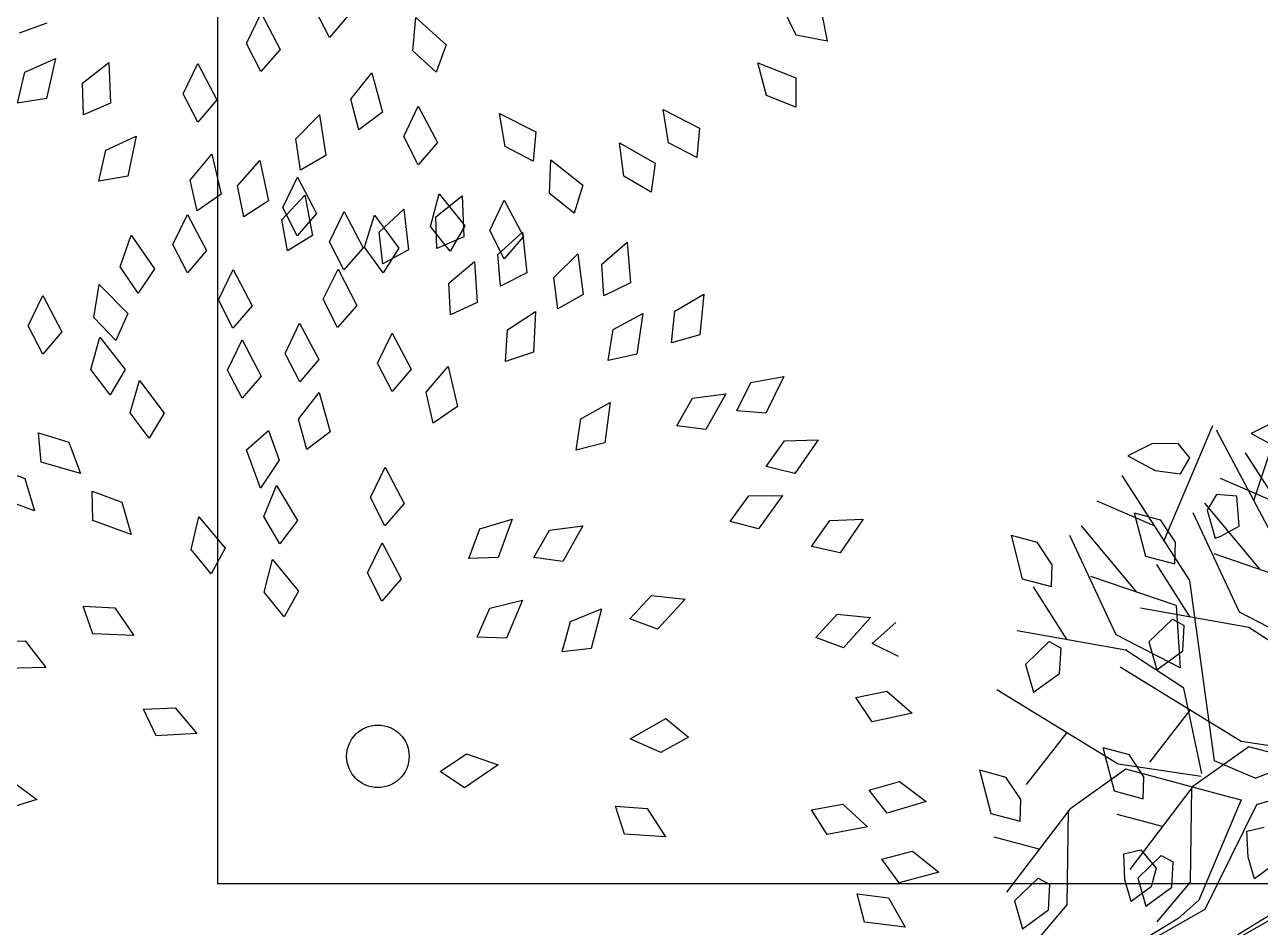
# Model space of a CAD drawing. Header units: millimetres. Extents: x -176651 to 388869, y -469666 to 486614.
# Drawn here: x 277185 to 281785, y 283801 to 287161 of the extents above; entities that cross this region are included whole.
import ezdxf

# ---------------------------------------------------------------- set-up
doc = ezdxf.new("R2010")
doc.units = ezdxf.units.MM
doc.layers.add('A- FURNITURE', color=252, linetype='Continuous', lineweight=0)
doc.layers.add('L-TREEEES', color=8, linetype='Continuous', lineweight=25)
for name, color, linetype in [('ad-Parking', 8, 'Continuous'), ('ad-Road', 8, 'Continuous'), ('ad-Road Hatch', 8, 'Continuous'), ('CAY', 94, 'Continuous')]:
    doc.layers.add(name, color=color, linetype=linetype)

# ---------------------------------------------------------------- blocks, each defined once
blk = doc.blocks.new('A$C4fb60e89')
at = {"layer": 'ad-Road Hatch', "ltscale": 5, "transparency": 33554687}
h = blk.add_hatch(dxfattribs=at)
h.set_pattern_fill('AR-HBONE', color=256, scale=15)
h.set_pattern_definition([(45, (-193247.7, -428758.8), (0, 2155.2615), [4572, -1524]), (135, (-192170.1, -427681.1), (2e-13, 2155.2615), [4572, -1524])])
h.paths.add_polyline_path([(175594.5, -250241), (169177.9, -249341.1), (167473.5, -249057.1), (167473.5, -138693.9), (101313.5, -138693.9), (101313.5, -199953.9), (101307.7, -237994.6), (101040.4, -268291), (101007.7, -280967.7), (101066.4, -293683.6), (101242.5, -311127.2), (100909.9, -319343.6), (100949.1, -333937.5), (100668.7, -366959.6), (100727.3, -390982.9), (100668.7, -404585.6), (100538.2, -420418.5), (100466.5, -428758.8), (92426.2, -427265.5), (92163.5, -427209.5), (92163.5, -321453.9), (24803.5, -321453.9), (24803.5, -412960.5), (15653.5, -411028.6), (15653.5, -321452.2), (-19535.1, -321452.2), (-34427.5, -319476.7), (-65207.4, -315394.6), (-171770.1, -301268.1), (-185853.9, -298333.1), (-193247.7, -296831.5), (-193244, -292907.6), (-191913.8, -285219.4), (-191838.8, -284678.8), (-183397.4, -286393.2), (-169722.9, -289242.8), (-53141.2, -304697.5), (-18730.1, -309262.2), (15653.3, -309262.2), (15653.5, 703.4), (24803.5, 1114.6), (24803.5, -129543.9), (92163.5, -129543.9), (92163.5, 15133.3), (101313.5, 17712.8), (101313.5, -129543.9), (167473.5, -129543.9), (167473.5, 35551.6), (175738, 37855), (175848.8, 28595.3), (175835.8, 25947.4), (175777.1, 14040.5), (175855.3, 2315.8), (175659.7, -18036.1), (175731.4, -34038.6), (175718.4, -46839.2), (175672.7, -63402.4), (175816.2, -82071.9), (175542.3, -106356), (175490.2, -124640.8), (175574.9, -145018.8), (175731.4, -168892), (175796.6, -181268.8), (175796.6, -192667.4), (175744.5, -208200.3), (175829.2, -223276.8), (175887.9, -234871.1)])
h.paths.add_polyline_path([(24803.5, -309263.9), (92163.5, -309263.9), (92163.5, -138693.9), (24803.5, -138693.9)], flags=16)
blk = doc.blocks.new('zw$944D')
at = {"layer": 'ad-Parking', "ltscale": 5}
blk.add_lwpolyline([(0, 0), (6100, 0), (6100, 6100), (0, 6100)], close=True, dxfattribs=at)
blk = doc.blocks.new('zw$2786')
at = {"layer": 'ad-Parking', "ltscale": 5}
blk.add_blockref('zw$944D', (97958.6, -64036.9), dxfattribs=at)
blk = doc.blocks.new('TREE')
at = {"layer": 'CAY', "color": 30, "true_color": 0xf26722}
for p, q in [((481.9196, 962.0249, 101.126), (482.1693, 962.402, 101.126)), ((481.5612, 962.3736, 101.126), (481.4483, 962.351, 101.126)), ((481.4483, 962.351, 101.126), (481.5448, 962.2596, 101.126)), ((481.5012, 961.9575, 101.126), (481.8342, 962.3809, 101.126)), ((481.6697, 962.3459, 101.126), (481.5612, 962.3736, 101.126)), ((481.9832, 961.746, 101.126), (481.8437, 962.3576, 101.126)), ((481.7026, 962.2739, 101.126), (481.6697, 962.3459, 101.126)), ((481.5645, 961.7665, 101.126), (481.4033, 962.2765, 101.126)), ((481.5448, 962.2596, 101.126), (481.6457, 962.2187, 101.126)), ((481.6457, 962.2187, 101.126), (481.7026, 962.2739, 101.126)), ((481.4791, 962.032, 101.126), (481.2712, 962.199, 101.126)), ((480.8756, 962.1542, 101.126), (480.8733, 961.9615, 101.126)), ((480.8756, 962.1542, 101.126), (480.9762, 962.0958, 101.126)), ((481.0124, 961.9865, 101.126), (480.9762, 962.0958, 101.126)), ((481.1988, 961.6242, 101.126), (481.119, 962.0869, 101.126)), ((481.3323, 961.7772, 101.126), (481.1783, 962.1141, 101.126)), ((481.7718, 962.0926, 101.126), (481.7148, 962.0374, 101.126)), ((481.854, 962.0625, 101.126), (481.7718, 962.0926, 101.126)), ((481.7148, 962.0374, 101.126), (481.7171, 961.9126, 101.126)), ((481.83, 961.9353, 101.126), (481.854, 962.0625, 101.126)), ((480.9851, 961.8965, 101.126), (481.0124, 961.9865, 101.126)), ((480.8733, 961.9615, 101.126), (480.9851, 961.8965, 101.126)), ((481.7434, 961.915, 101.126), (481.83, 961.9353, 101.126)), ((480.9898, 961.6589, 101.126), (480.9103, 961.9151, 101.126)), ((481.4796, 961.6778, 101.126), (481.1593, 961.8939, 101.126)), ((481.7171, 961.9126, 101.126), (481.7434, 961.915, 101.126)), ((481.4635, 960.9925, 101.126), (481.5645, 961.7665, 101.126)), ((481.2209, 961.5497, 101.126), (480.7936, 961.7516, 101.126)), ((480.9135, 961.6713, 101.126), (480.7902, 961.6039, 101.126)), ((480.9135, 961.6713, 101.126), (480.9557, 961.6313, 101.126)), ((481.4796, 961.6778, 101.126), (481.4259, 961.4153, 101.126)), ((480.9207, 961.5281, 101.126), (480.9557, 961.6313, 101.126)), ((481.4259, 961.4153, 101.126), (481.1988, 961.6242, 101.126)), ((480.7902, 961.6039, 101.126), (480.7925, 961.4791, 101.126)), ((481.0612, 961.0873, 101.126), (480.6434, 961.5304, 101.126)), ((480.7925, 961.4791, 101.126), (480.9207, 961.5281, 101.126)), ((481.4183, 961.3272, 101.126), (481.2209, 961.5497, 101.126)), ((481.3975, 960.9538, 101.126), (481.4183, 961.3272, 101.126)), ((480.884, 961.2752, 101.126), (480.658, 961.1056, 101.126)), ((480.4817, 961.2185, 101.126), (480.4794, 961.0257, 101.126)), ((480.4817, 961.2185, 101.126), (480.5823, 961.16, 101.126)), ((480.6186, 961.0508, 101.126), (480.5823, 961.16, 101.126)), ((481.3908, 960.9422, 101.126), (481.0612, 961.0873, 101.126)), ((480.4794, 961.0257, 101.126), (480.5912, 960.9608, 101.126)), ((480.5912, 960.9608, 101.126), (480.6186, 961.0508, 101.126)), ((481.0871, 961.0569, 101.126), (480.8104, 960.9554, 101.126)), ((481.4953, 960.8198, 101.126), (481.0871, 961.0569, 101.126)), ((481.613, 960.8749, 101.126), (481.4635, 960.9925, 101.126)), ((480.8104, 960.9554, 101.126), (480.4563, 960.6831, 101.126)), ((480.639, 960.8237, 101.126), (480.4657, 960.9243, 101.126)), ((480.8028, 960.9527, 101.126), (480.691, 960.5622, 101.126)), ((481.613, 960.8749, 101.126), (481.9995, 960.912, 101.126)), ((481.4957, 960.8205, 101.126), (481.5304, 960.8004, 101.126)), ((481.5304, 960.8004, 101.126), (481.2423, 960.434, 101.126)), ((481.5911, 960.7651, 101.126), (481.2566, 960.3887, 101.126)), ((481.5907, 960.7644, 101.126), (481.592, 960.7637, 101.126)), ((481.946, 960.7662, 101.126), (481.592, 960.7637, 101.126)), ((480.6018, 960.7054, 101.126), (480.4786, 960.638, 101.126)), ((480.6018, 960.7054, 101.126), (480.644, 960.6654, 101.126)), ((480.9592, 960.6008, 101.126), (480.9839, 960.7101, 101.126)), ((480.9839, 960.7101, 101.126), (481.0599, 960.7072, 101.126)), ((481.0599, 960.7072, 101.126), (481.1026, 960.6137, 101.126)), ((480.609, 960.5623, 101.126), (480.644, 960.6654, 101.126)), ((480.4786, 960.638, 101.126), (480.4809, 960.5132, 101.126)), ((480.961, 960.5035, 101.126), (480.9592, 960.6008, 101.126)), ((481.1026, 960.6137, 101.126), (481.0608, 960.5418, 101.126)), ((480.4809, 960.5132, 101.126), (480.609, 960.5623, 101.126)), ((480.691, 960.5622, 101.126), (480.5091, 960.4365, 101.126)), ((481.0608, 960.5418, 101.126), (480.961, 960.5035, 101.126)), ((481.2566, 960.3887, 101.126), (480.4928, 960.1918, 101.126)), ((481.2423, 960.434, 101.126), (481.136, 960.3807, 101.126)), ((481.136, 960.3807, 101.126), (480.8293, 960.292, 101.126))]:
    blk.add_line(p, q, dxfattribs=at)
blk = doc.blocks.new('EHTYH')
at = {"layer": 'L-TREEEES', "color": 96, "ltscale": 1.622888}
for p, q in [((212984.2203, 1928353.9564, 129.9135), (212984.3845, 1928354.1454, 129.9135)), ((212984.3845, 1928354.1454, 129.9135), (212984.4505, 1928353.8477, 129.9135)), ((212984.269, 1928353.7257, 129.9135), (212984.2203, 1928353.9564, 129.9135)), ((212984.4505, 1928353.8477, 129.9135), (212984.269, 1928353.7257, 129.9135)), ((212984.4892, 1928353.6199, 129.9135), (212984.6546, 1928353.8078, 129.9135)), ((212984.6546, 1928353.8078, 129.9135), (212984.7187, 1928353.5097, 129.9135)), ((212984.8654, 1928353.5911, 129.9135), (212985.0863, 1928353.709, 129.9135)), ((212985.0863, 1928353.709, 129.9135), (212985.0417, 1928353.4073, 129.9135)), ((212985.3028, 1928353.5907, 129.9135), (212985.5324, 1928353.6906, 129.9135)), ((212985.5324, 1928353.6906, 129.9135), (212985.4638, 1928353.3935, 129.9135)), ((212984.5364, 1928353.3889, 129.9135), (212984.4892, 1928353.6199, 129.9135)), ((212984.8286, 1928353.3582, 129.9135), (212984.8654, 1928353.5911, 129.9135)), ((212985.2475, 1928353.3615, 129.9135), (212985.3028, 1928353.5907, 129.9135)), ((212984.7187, 1928353.5097, 129.9135), (212984.5364, 1928353.3889, 129.9135)), ((212984.3319, 1928353.2191, 129.9135), (212984.4979, 1928353.4065, 129.9135)), ((212984.4979, 1928353.4065, 129.9135), (212984.5611, 1928353.1082, 129.9135)), ((212985.0417, 1928353.4073, 129.9135), (212984.8286, 1928353.3582, 129.9135)), ((212985.4638, 1928353.3935, 129.9135), (212985.2475, 1928353.3615, 129.9135)), ((212985.6732, 1928353.1983, 129.9135), (212985.8961, 1928353.3123, 129.9135)), ((212985.8961, 1928353.3123, 129.9135), (212985.8462, 1928353.0115, 129.9135)), ((212984.3785, 1928352.9879, 129.9135), (212984.3319, 1928353.2191, 129.9135)), ((212985.2663, 1928353.0885, 129.9135), (212985.4933, 1928353.1939, 129.9135)), ((212985.4933, 1928353.1939, 129.9135), (212985.4321, 1928352.8952, 129.9135)), ((212985.6323, 1928352.9661, 129.9135), (212985.6732, 1928353.1983, 129.9135)), ((212983.9524, 1928352.9021, 129.9135), (212984.115, 1928353.0924, 129.9135)), ((212984.115, 1928353.0924, 129.9135), (212984.1835, 1928352.7953, 129.9135)), ((212984.5611, 1928353.1082, 129.9135), (212984.3785, 1928352.9879, 129.9135)), ((212985.2166, 1928352.858, 129.9135), (212985.2663, 1928353.0885, 129.9135)), ((212985.8462, 1928353.0115, 129.9135), (212985.6323, 1928352.9661, 129.9135)), ((212986.0311, 1928352.926, 129.9135), (212986.2499, 1928353.0477, 129.9135)), ((212985.9983, 1928352.6925, 129.9135), (212986.0311, 1928352.926, 129.9135)), ((212984.003, 1928352.6718, 129.9135), (212983.9524, 1928352.9021, 129.9135)), ((212984.5975, 1928352.6522, 129.9135), (212984.7617, 1928352.8412, 129.9135)), ((212984.7617, 1928352.8412, 129.9135), (212984.8277, 1928352.5435, 129.9135)), ((212985.4321, 1928352.8952, 129.9135), (212985.2166, 1928352.858, 129.9135)), ((212984.1835, 1928352.7953, 129.9135), (212984.003, 1928352.6718, 129.9135)), ((212986.2105, 1928352.7453, 129.9135), (212985.9983, 1928352.6925, 129.9135)), ((212984.6462, 1928352.4215, 129.9135), (212984.5975, 1928352.6522, 129.9135)), ((212985.5206, 1928352.4156, 129.9135), (212985.597, 1928352.6387, 129.9135)), ((212985.597, 1928352.6387, 129.9135), (212985.8348, 1928352.7168, 129.9135)), ((212985.8348, 1928352.7168, 129.9135), (212985.7389, 1928352.4274, 129.9135)), ((212983.9197, 1928352.4066, 129.9135), (212984.1197, 1928352.5573, 129.9135)), ((212984.1197, 1928352.5573, 129.9135), (212984.1223, 1928352.2524, 129.9135)), ((212984.8277, 1928352.5435, 129.9135), (212984.6462, 1928352.4215, 129.9135)), ((212984.8913, 1928352.349, 129.9135), (212985.0973, 1928352.4912, 129.9135)), ((212985.0973, 1928352.4912, 129.9135), (212985.0872, 1928352.1864, 129.9135)), ((212983.9195, 1928352.1708, 129.9135), (212983.9197, 1928352.4066, 129.9135)), ((212985.7389, 1928352.4274, 129.9135), (212985.5206, 1928352.4156, 129.9135)), ((212984.8811, 1928352.1134, 129.9135), (212984.8913, 1928352.349, 129.9135)), ((212984.1223, 1928352.2524, 129.9135), (212983.9195, 1928352.1708, 129.9135)), ((212985.0872, 1928352.1864, 129.9135), (212984.8811, 1928352.1134, 129.9135)), ((212985.9493, 1928351.8576, 129.9135), (212986.1924, 1928351.9175, 129.9135)), ((212984.2839, 1928351.7019, 129.9135), (212984.4481, 1928351.8909, 129.9135)), ((212984.4481, 1928351.8909, 129.9135), (212984.5141, 1928351.5932, 129.9135)), ((212985.8563, 1928351.6409, 129.9135), (212985.9493, 1928351.8576, 129.9135)), ((212984.3326, 1928351.4712, 129.9135), (212984.2839, 1928351.7019, 129.9135)), ((212986.0749, 1928351.6361, 129.9135), (212985.8563, 1928351.6409, 129.9135)), ((212984.5141, 1928351.5932, 129.9135), (212984.3326, 1928351.4712, 129.9135)), ((212983.336, 1928351.2288, 129.9135), (212983.4583, 1928351.4472, 129.9135)), ((212983.4583, 1928351.4472, 129.9135), (212983.5836, 1928351.1693, 129.9135)), ((212984.1151, 1928351.1655, 129.9135), (212984.2793, 1928351.3545, 129.9135)), ((212984.2793, 1928351.3545, 129.9135), (212984.3453, 1928351.0568, 129.9135)), ((212984.8719, 1928351.0729, 129.9135), (212985.0098, 1928351.2642, 129.9135)), ((212985.0098, 1928351.2642, 129.9135), (212985.2601, 1928351.2698, 129.9135)), ((212985.2601, 1928351.2698, 129.9135), (212985.0843, 1928351.0207, 129.9135)), ((212983.4308, 1928351.0128, 129.9135), (212983.336, 1928351.2288, 129.9135)), ((212983.5836, 1928351.1693, 129.9135), (212983.4308, 1928351.0128, 129.9135)), ((212984.1638, 1928350.9348, 129.9135), (212984.1151, 1928351.1655, 129.9135)), ((212985.0843, 1928351.0207, 129.9135), (212984.8719, 1928351.0729, 129.9135)), ((212985.3404, 1928350.9513, 129.9135), (212985.5069, 1928351.1184, 129.9135)), ((212985.5069, 1928351.1184, 129.9135), (212985.7549, 1928351.0844, 129.9135)), ((212985.7549, 1928351.0844, 129.9135), (212985.5419, 1928350.8662, 129.9135)), ((212984.3453, 1928351.0568, 129.9135), (212984.1638, 1928350.9348, 129.9135)), ((212985.5419, 1928350.8662, 129.9135), (212985.3404, 1928350.9513, 129.9135)), ((212984.7782, 1928350.4901, 129.9135), (212984.9259, 1928350.6739, 129.9135)), ((212984.9259, 1928350.6739, 129.9135), (212985.1762, 1928350.6665, 129.9135)), ((212985.1762, 1928350.6665, 129.9135), (212984.9875, 1928350.4269, 129.9135)), ((212984.9875, 1928350.4269, 129.9135), (212984.7782, 1928350.4901, 129.9135)), ((212985.4792, 1928350.4215, 129.9135), (212985.7278, 1928350.4511, 129.9135)), ((212985.7278, 1928350.4511, 129.9135), (212985.5766, 1928350.1863, 129.9135)), ((212985.3603, 1928350.2179, 129.9135), (212985.4792, 1928350.4215, 129.9135)), ((212984.2504, 1928349.5984, 129.9135), (212984.474, 1928349.6733, 129.9135)), ((212984.3924, 1928349.4321, 129.9135), (212984.2504, 1928349.5984, 129.9135)), ((212984.474, 1928349.6733, 129.9135), (212984.6805, 1928349.5319, 129.9135)), ((212984.6805, 1928349.5319, 129.9135), (212984.3924, 1928349.4321, 129.9135)), ((212985.6796, 1928349.4603, 129.9135), (212985.9749, 1928349.5365, 129.9135)), ((212985.9749, 1928349.5365, 129.9135), (212986.103, 1928349.3592, 129.9135)), ((212985.8741, 1928349.3026, 129.9135), (212985.6796, 1928349.4603, 129.9135)), ((212986.103, 1928349.3592, 129.9135), (212985.8741, 1928349.3026, 129.9135)), ((212985.4529, 1928348.7865, 129.9135), (212985.4426, 1928349.0049, 129.9135)), ((212985.4426, 1928349.0049, 129.9135), (212985.6652, 1928348.927, 129.9135)), ((212985.6652, 1928348.927, 129.9135), (212985.7417, 1928348.6886, 129.9135)), ((212985.7417, 1928348.6886, 129.9135), (212985.4529, 1928348.7865, 129.9135)), ((212982.0063, 1928347.6591, 129.9135), (212982.1705, 1928347.8481, 129.9135)), ((212982.1705, 1928347.8481, 129.9135), (212982.2365, 1928347.5504, 129.9135)), ((212980.7507, 1928347.6924, 129.9135), (212980.9807, 1928347.7913, 129.9135)), ((212980.9807, 1928347.7913, 129.9135), (212980.9109, 1928347.4945, 129.9135)), ((212982.6132, 1928347.5401, 129.9135), (212982.5645, 1928347.7708, 129.9135)), ((212980.6944, 1928347.4635, 129.9135), (212980.7507, 1928347.6924, 129.9135)), ((212981.4534, 1928347.4193, 129.9135), (212981.6176, 1928347.6082, 129.9135)), ((212981.6176, 1928347.6082, 129.9135), (212981.6836, 1928347.3105, 129.9135)), ((212982.055, 1928347.4284, 129.9135), (212982.0063, 1928347.6591, 129.9135)), ((212982.7947, 1928347.662, 129.9135), (212982.6132, 1928347.5401, 129.9135)), ((212980.9109, 1928347.4945, 129.9135), (212980.6944, 1928347.4635, 129.9135)), ((212982.2365, 1928347.5504, 129.9135), (212982.055, 1928347.4284, 129.9135)), ((212983.1856, 1928347.2806, 129.9135), (212983.2733, 1928347.515, 129.9135)), ((212983.2733, 1928347.515, 129.9135), (212983.4393, 1928347.2593, 129.9135)), ((212981.5021, 1928347.1885, 129.9135), (212981.4534, 1928347.4193, 129.9135)), ((212981.6836, 1928347.3105, 129.9135), (212981.5021, 1928347.1885, 129.9135)), ((212980.7855, 1928347.1666, 129.9135), (212981.0326, 1928347.207, 129.9135)), ((212981.0326, 1928347.207, 129.9135), (212980.8931, 1928346.9359, 129.9135)), ((212982.6483, 1928347.055, 129.9135), (212982.8498, 1928347.2036, 129.9135)), ((212982.8498, 1928347.2036, 129.9135), (212982.8493, 1928346.8986, 129.9135)), ((212983.312, 1928347.0815, 129.9135), (212983.1856, 1928347.2806, 129.9135)), ((212983.4393, 1928347.2593, 129.9135), (212983.312, 1928347.0815, 129.9135)), ((212980.6755, 1928346.958, 129.9135), (212980.7855, 1928347.1666, 129.9135)), ((212982.6455, 1928346.8192, 129.9135), (212982.6483, 1928347.055, 129.9135)), ((212980.8931, 1928346.9359, 129.9135), (212980.6755, 1928346.958, 129.9135)), ((212981.3343, 1928346.7875, 129.9135), (212981.5399, 1928346.9303, 129.9135)), ((212981.5399, 1928346.9303, 129.9135), (212981.5307, 1928346.6255, 129.9135)), ((212982.1748, 1928346.8765, 129.9135), (212982.3913, 1928347.0022, 129.9135)), ((212982.3913, 1928347.0022, 129.9135), (212982.3575, 1928346.6992, 129.9135)), ((212982.1463, 1928346.6425, 129.9135), (212982.1748, 1928346.8765, 129.9135)), ((212982.8493, 1928346.8986, 129.9135), (212982.6455, 1928346.8192, 129.9135)), ((212982.9537, 1928346.6826, 129.9135), (212983.1179, 1928346.8716, 129.9135)), ((212983.1179, 1928346.8716, 129.9135), (212983.1839, 1928346.5739, 129.9135)), ((212981.3248, 1928346.5518, 129.9135), (212981.3343, 1928346.7875, 129.9135)), ((212981.6643, 1928346.653, 129.9135), (212981.8735, 1928346.7904, 129.9135)), ((212981.8735, 1928346.7904, 129.9135), (212981.8564, 1928346.4859, 129.9135)), ((212981.6487, 1928346.4177, 129.9135), (212981.6643, 1928346.653, 129.9135)), ((212982.3575, 1928346.6992, 129.9135), (212982.1463, 1928346.6425, 129.9135)), ((212983.0024, 1928346.4519, 129.9135), (212982.9537, 1928346.6826, 129.9135)), ((212981.5307, 1928346.6255, 129.9135), (212981.3248, 1928346.5518, 129.9135)), ((212983.1839, 1928346.5739, 129.9135), (212983.0024, 1928346.4519, 129.9135)), ((212981.8564, 1928346.4859, 129.9135), (212981.6487, 1928346.4177, 129.9135)), ((212981.9163, 1928346.3224, 129.9135), (212982.129, 1928346.4544, 129.9135)), ((212982.129, 1928346.4544, 129.9135), (212982.1042, 1928346.1505, 129.9135))]:
    blk.add_line(p, q, dxfattribs=at)
at = {"layer": 'L-TREEEES', "color": 104, "ltscale": 1.622888}
for p, q in [((212982.9364, 1928353.8469, 129.9135), (212983.0759, 1928354.0548, 129.9135)), ((212983.0759, 1928354.0548, 129.9135), (212983.1784, 1928353.7676, 129.9135)), ((212983.3586, 1928353.9043, 129.9135), (212983.5228, 1928354.0932, 129.9135)), ((212983.5228, 1928354.0932, 129.9135), (212983.5888, 1928353.7956, 129.9135)), ((212983.0135, 1928353.624, 129.9135), (212982.9364, 1928353.8469, 129.9135)), ((212983.4073, 1928353.6736, 129.9135), (212983.3586, 1928353.9043, 129.9135)), ((212982.7517, 1928353.7626, 129.9135), (212982.9004, 1928353.4964, 129.9135)), ((212983.1784, 1928353.7676, 129.9135), (212983.0135, 1928353.624, 129.9135)), ((212983.5888, 1928353.7956, 129.9135), (212983.4073, 1928353.6736, 129.9135)), ((212983.5785, 1928353.4188, 129.9135), (212983.7427, 1928353.6078, 129.9135)), ((212983.7427, 1928353.6078, 129.9135), (212983.8087, 1928353.3101, 129.9135)), ((212982.9004, 1928353.4964, 129.9135), (212982.7616, 1928353.3274, 129.9135)), ((212983.6272, 1928353.1881, 129.9135), (212983.5785, 1928353.4188, 129.9135)), ((212983.8087, 1928353.3101, 129.9135), (212983.6272, 1928353.1881, 129.9135)), ((212983.5065, 1928352.8967, 129.9135), (212983.6707, 1928353.0856, 129.9135)), ((212983.6707, 1928353.0856, 129.9135), (212983.7367, 1928352.7879, 129.9135)), ((212982.7224, 1928352.7799, 129.9135), (212982.8526, 1928352.9938, 129.9135)), ((212982.8526, 1928352.9938, 129.9135), (212982.9676, 1928352.7114, 129.9135)), ((212983.5552, 1928352.6659, 129.9135), (212983.5065, 1928352.8967, 129.9135)), ((212982.8091, 1928352.5607, 129.9135), (212982.7224, 1928352.7799, 129.9135)), ((212983.7367, 1928352.7879, 129.9135), (212983.5552, 1928352.6659, 129.9135)), ((212982.9676, 1928352.7114, 129.9135), (212982.8091, 1928352.5607, 129.9135)), ((212983.4866, 1928352.2872, 129.9135), (212983.6829, 1928352.3834, 129.9135)), ((212983.6829, 1928352.3834, 129.9135), (212983.6999, 1928352.1482, 129.9135)), ((212983.5116, 1928351.9833, 129.9135), (212983.4866, 1928352.2872, 129.9135)), ((212983.6999, 1928352.1482, 129.9135), (212983.5116, 1928351.9833, 129.9135)), ((212982.8934, 1928351.6792, 129.9135), (212983.0131, 1928351.8991, 129.9135)), ((212983.0131, 1928351.8991, 129.9135), (212983.1417, 1928351.6227, 129.9135)), ((212983.48, 1928351.774, 129.9135), (212983.6323, 1928351.9727, 129.9135)), ((212983.6323, 1928351.9727, 129.9135), (212983.7165, 1928351.6796, 129.9135)), ((212983.5428, 1928351.5467, 129.9135), (212983.48, 1928351.774, 129.9135)), ((212982.9907, 1928351.4644, 129.9135), (212982.8934, 1928351.6792, 129.9135)), ((212983.1417, 1928351.6227, 129.9135), (212982.9907, 1928351.4644, 129.9135)), ((212983.7165, 1928351.6796, 129.9135), (212983.5428, 1928351.5467, 129.9135)), ((212982.241, 1928350.6229, 129.9135), (212982.4714, 1928350.5728, 129.9135)), ((212982.2779, 1928350.4073, 129.9135), (212982.241, 1928350.6229, 129.9135)), ((212982.4714, 1928350.5728, 129.9135), (212982.5765, 1928350.3456, 129.9135)), ((212982.5765, 1928350.3456, 129.9135), (212982.2779, 1928350.4073, 129.9135)), ((212980.6108, 1928348.1946, 129.9135), (212980.3929, 1928348.1754, 129.9135)), ((212980.245, 1928347.6774, 129.9135), (212980.357, 1928347.8849, 129.9135)), ((212980.357, 1928347.8849, 129.9135), (212980.6045, 1928347.9228, 129.9135)), ((212980.6045, 1928347.9228, 129.9135), (212980.4623, 1928347.653, 129.9135)), ((212980.4623, 1928347.653, 129.9135), (212980.245, 1928347.6774, 129.9135))]:
    blk.add_line(p, q, dxfattribs=at)
at = {"layer": 'L-TREEEES', "color": 70, "ltscale": 1.622888}
for p, q in [((212982.1605, 1928353.603, 129.9135), (212982.3248, 1928353.792, 129.9135)), ((212982.3248, 1928353.792, 129.9135), (212982.3908, 1928353.4943, 129.9135)), ((212982.6486, 1928353.5345, 129.9135), (212982.7517, 1928353.7626, 129.9135)), ((212982.2093, 1928353.3723, 129.9135), (212982.1605, 1928353.603, 129.9135)), ((212982.3908, 1928353.4943, 129.9135), (212982.2093, 1928353.3723, 129.9135)), ((212982.7616, 1928353.3274, 129.9135), (212982.6486, 1928353.5345, 129.9135)), ((212982.5249, 1928353.1666, 129.9135), (212982.6519, 1928353.3823, 129.9135)), ((212982.6519, 1928353.3823, 129.9135), (212982.7711, 1928353.1017, 129.9135)), ((212982.6148, 1928352.9487, 129.9135), (212982.5249, 1928353.1666, 129.9135)), ((212982.7711, 1928353.1017, 129.9135), (212982.6148, 1928352.9487, 129.9135)), ((212981.9878, 1928352.5982, 129.9135), (212982.0258, 1928352.8135, 129.9135)), ((212982.0258, 1928352.8135, 129.9135), (212982.2258, 1928352.6886, 129.9135)), ((212981.6466, 1928352.651, 129.9135), (212981.8379, 1928352.5131, 129.9135)), ((212982.2258, 1928352.6886, 129.9135), (212982.248, 1928352.4392, 129.9135)), ((212982.248, 1928352.4392, 129.9135), (212981.9878, 1928352.5982, 129.9135)), ((212981.8379, 1928352.5131, 129.9135), (212981.8435, 1928352.2628, 129.9135)), ((212981.8435, 1928352.2628, 129.9135), (212981.5944, 1928352.4387, 129.9135)), ((212982.2447, 1928352.0795, 129.9135), (212982.2979, 1928352.2916, 129.9135)), ((212982.2979, 1928352.2916, 129.9135), (212982.4886, 1928352.1528, 129.9135)), ((212982.493, 1928351.9025, 129.9135), (212982.2447, 1928352.0795, 129.9135)), ((212982.4886, 1928352.1528, 129.9135), (212982.493, 1928351.9025, 129.9135)), ((212982.0077, 1928351.4818, 129.9135), (212982.2319, 1928351.4088, 129.9135)), ((212982.0226, 1928351.2637, 129.9135), (212982.0077, 1928351.4818, 129.9135)), ((212981.2948, 1928351.405, 129.9135), (212981.523, 1928351.3455, 129.9135)), ((212981.523, 1928351.3455, 129.9135), (212981.6185, 1928351.1141, 129.9135)), ((212982.2319, 1928351.4088, 129.9135), (212982.3135, 1928351.1721, 129.9135)), ((212982.3135, 1928351.1721, 129.9135), (212982.0226, 1928351.2637, 129.9135)), ((212981.6185, 1928351.1141, 129.9135), (212981.3228, 1928351.1882, 129.9135)), ((212981.142, 1928350.3804, 129.9135), (212981.2976, 1928350.1842, 129.9135)), ((212981.2976, 1928350.1842, 129.9135), (212980.9928, 1928350.174, 129.9135))]:
    blk.add_line(p, q, dxfattribs=at)
at = {"layer": 'L-TREEEES', "color": 98, "ltscale": 1.622888}
for p, q in [((212986.2499, 1928353.0477, 129.9135), (212986.2105, 1928352.7453, 129.9135)), ((212986.4031, 1928352.927, 129.9135), (212986.6286, 1928353.0357, 129.9135)), ((212986.6286, 1928353.0357, 129.9135), (212986.5715, 1928352.7361, 129.9135)), ((212986.3566, 1928352.6959, 129.9135), (212986.4031, 1928352.927, 129.9135)), ((212986.5715, 1928352.7361, 129.9135), (212986.3566, 1928352.6959, 129.9135)), ((212986.3577, 1928352.4359, 129.9135), (212986.6018, 1928352.4914, 129.9135)), ((212986.6018, 1928352.4914, 129.9135), (212986.4793, 1928352.2122, 129.9135)), ((212986.8365, 1928352.4458, 129.9135), (212987.0777, 1928352.5127, 129.9135)), ((212987.0777, 1928352.5127, 129.9135), (212986.9684, 1928352.2281, 129.9135)), ((212986.2608, 1928352.2209, 129.9135), (212986.3577, 1928352.4359, 129.9135)), ((212986.7498, 1928352.2265, 129.9135), (212986.8365, 1928352.4458, 129.9135)), ((212986.4793, 1928352.2122, 129.9135), (212986.2608, 1928352.2209, 129.9135)), ((212986.9684, 1928352.2281, 129.9135), (212986.7498, 1928352.2265, 129.9135)), ((212986.1924, 1928351.9175, 129.9135), (212986.0749, 1928351.6361, 129.9135)), ((212986.6258, 1928351.6198, 129.9135), (212986.7924, 1928351.7867, 129.9135)), ((212986.7924, 1928351.7867, 129.9135), (212987.0404, 1928351.7525, 129.9135)), ((212987.0404, 1928351.7525, 129.9135), (212986.8272, 1928351.5345, 129.9135)), ((212987.0852, 1928351.6086, 129.9135), (212987.242, 1928351.7848, 129.9135)), ((212987.242, 1928351.7848, 129.9135), (212987.4915, 1928351.7648, 129.9135)), ((212987.4915, 1928351.7648, 129.9135), (212987.2911, 1928351.5349, 129.9135)), ((212986.8272, 1928351.5345, 129.9135), (212986.6258, 1928351.6198, 129.9135)), ((212987.2911, 1928351.5349, 129.9135), (212987.0852, 1928351.6086, 129.9135)), ((212987.1888, 1928351.1516, 129.9135), (212987.3715, 1928351.3008, 129.9135)), ((212987.3715, 1928351.3008, 129.9135), (212987.6147, 1928351.2415, 129.9135)), ((212987.6147, 1928351.2415, 129.9135), (212987.3804, 1928351.0463, 129.9135)), ((212987.3804, 1928351.0463, 129.9135), (212987.1888, 1928351.1516, 129.9135)), ((212986.8215, 1928350.8274, 129.9135), (212987.006, 1928350.9741, 129.9135)), ((212987.006, 1928350.9741, 129.9135), (212987.2485, 1928350.9117, 129.9135)), ((212987.2485, 1928350.9117, 129.9135), (212987.0117, 1928350.7196, 129.9135)), ((212987.0117, 1928350.7196, 129.9135), (212986.8215, 1928350.8274, 129.9135)), ((212987.3588, 1928350.489, 129.9135), (212987.5396, 1928350.6403, 129.9135)), ((212987.5396, 1928350.6403, 129.9135), (212987.7835, 1928350.5841, 129.9135)), ((212987.7835, 1928350.5841, 129.9135), (212987.5517, 1928350.386, 129.9135)), ((212985.9128, 1928350.3242, 129.9135), (212986.1134, 1928350.4483, 129.9135)), ((212986.1134, 1928350.4483, 129.9135), (212986.3468, 1928350.3578, 129.9135)), ((212987.5517, 1928350.386, 129.9135), (212987.3588, 1928350.489, 129.9135)), ((212986.3468, 1928350.3578, 129.9135), (212986.0891, 1928350.1948, 129.9135)), ((212986.0891, 1928350.1948, 129.9135), (212985.9128, 1928350.3242, 129.9135)), ((212985.5766, 1928350.1863, 129.9135), (212985.3603, 1928350.2179, 129.9135)), ((212987.2114, 1928349.8253, 129.9135), (212987.4105, 1928349.9517, 129.9135)), ((212987.4105, 1928349.9517, 129.9135), (212987.6449, 1928349.8639, 129.9135)), ((212987.3891, 1928349.6979, 129.9135), (212987.2114, 1928349.8253, 129.9135)), ((212987.6449, 1928349.8639, 129.9135), (212987.3891, 1928349.6979, 129.9135)), ((212987.6054, 1928349.6737, 129.9135), (212987.8166, 1928349.7785, 129.9135)), ((212987.7689, 1928349.5284, 129.9135), (212987.6054, 1928349.6737, 129.9135)), ((212987.3826, 1928349.3181, 129.9135), (212987.6179, 1928349.3032, 129.9135)), ((212987.4515, 1928349.1105, 129.9135), (212987.3826, 1928349.3181, 129.9135)), ((212987.6179, 1928349.3032, 129.9135), (212987.756, 1928349.0944, 129.9135)), ((212987.756, 1928349.0944, 129.9135), (212987.4515, 1928349.1105, 129.9135)), ((212986.8455, 1928348.5974, 129.9135), (212987.0804, 1928348.5769, 129.9135)), ((212986.9094, 1928348.3883, 129.9135), (212986.8455, 1928348.5974, 129.9135)), ((212987.2962, 1928348.6267, 129.9135), (212987.5319, 1928348.6295, 129.9135)), ((212987.3804, 1928348.4249, 129.9135), (212987.2962, 1928348.6267, 129.9135)), ((212987.5319, 1928348.6295, 129.9135), (212987.6853, 1928348.4316, 129.9135)), ((212987.0804, 1928348.5769, 129.9135), (212987.2134, 1928348.3648, 129.9135)), ((212987.6853, 1928348.4316, 129.9135), (212987.3804, 1928348.4249, 129.9135)), ((212987.2134, 1928348.3648, 129.9135), (212986.9094, 1928348.3883, 129.9135)), ((212987.2528, 1928348.1052, 129.9135), (212987.4886, 1928348.1018, 129.9135)), ((212987.3317, 1928347.9012, 129.9135), (212987.2528, 1928348.1052, 129.9135)), ((212987.4886, 1928348.1018, 129.9135), (212987.6366, 1928347.8999, 129.9135)), ((212987.0065, 1928347.6853, 129.9135), (212987.0088, 1928347.904, 129.9135)), ((212987.0088, 1928347.904, 129.9135), (212987.2266, 1928347.8134, 129.9135)), ((212987.6366, 1928347.8999, 129.9135), (212987.3317, 1928347.9012, 129.9135)), ((212987.2266, 1928347.8134, 129.9135), (212987.2892, 1928347.571, 129.9135)), ((212987.2892, 1928347.571, 129.9135), (212987.0065, 1928347.6853, 129.9135)), ((212985.9722, 1928346.6442, 129.9135), (212985.9243, 1928346.8899, 129.9135)), ((212986.1996, 1928346.7588, 129.9135), (212986.1841, 1928346.5407, 129.9135)), ((212983.6624, 1928346.4132, 129.9135), (212983.6874, 1928346.6623, 129.9135)), ((212983.6874, 1928346.6623, 129.9135), (212983.9132, 1928346.4573, 129.9135)), ((212986.1841, 1928346.5407, 129.9135), (212985.9722, 1928346.6442, 129.9135)), ((212985.641, 1928346.2706, 129.9135), (212985.642, 1928346.5209, 129.9135)), ((212985.642, 1928346.5209, 129.9135), (212985.8864, 1928346.3385, 129.9135)), ((212983.8354, 1928346.253, 129.9135), (212983.6624, 1928346.4132, 129.9135)), ((212983.9132, 1928346.4573, 129.9135), (212983.8354, 1928346.253, 129.9135)), ((212981.8947, 1928346.0876, 129.9135), (212981.9163, 1928346.3224, 129.9135)), ((212984.8453, 1928346.1208, 129.9135), (212984.8701, 1928346.37, 129.9135)), ((212984.8701, 1928346.37, 129.9135), (212985.096, 1928346.1652, 129.9135)), ((212985.8864, 1928346.3385, 129.9135), (212985.8285, 1928346.1276, 129.9135)), ((212982.9714, 1928345.9845, 129.9135), (212983.0958, 1928346.2017, 129.9135)), ((212983.0958, 1928346.2017, 129.9135), (212983.2184, 1928345.9225, 129.9135)), ((212983.8916, 1928345.9895, 129.9135), (212983.9647, 1928346.229, 129.9135)), ((212983.9647, 1928346.229, 129.9135), (212984.1462, 1928345.9839, 129.9135)), ((212984.4579, 1928345.9677, 129.9135), (212984.4934, 1928346.2155, 129.9135)), ((212984.4934, 1928346.2155, 129.9135), (212984.7103, 1928346.0012, 129.9135)), ((212985.8285, 1928346.1276, 129.9135), (212985.641, 1928346.2706, 129.9135)), ((212982.1042, 1928346.1505, 129.9135), (212981.8947, 1928346.0876, 129.9135)), ((212982.457, 1928345.9636, 129.9135), (212982.5914, 1928346.1748, 129.9135)), ((212982.5914, 1928346.1748, 129.9135), (212982.7008, 1928345.8902, 129.9135)), ((212985.0185, 1928345.9608, 129.9135), (212984.8453, 1928346.1208, 129.9135)), ((212985.096, 1928346.1652, 129.9135), (212985.0185, 1928345.9608, 129.9135)), ((212983.3883, 1928345.8399, 129.9135), (212983.5525, 1928346.0288, 129.9135)), ((212983.5525, 1928346.0288, 129.9135), (212983.6185, 1928345.7311, 129.9135)), ((212982.5394, 1928345.7427, 129.9135), (212982.457, 1928345.9636, 129.9135)), ((212983.064, 1928345.7676, 129.9135), (212982.9714, 1928345.9845, 129.9135)), ((212983.2184, 1928345.9225, 129.9135), (212983.064, 1928345.7676, 129.9135)), ((212984.0301, 1928345.7986, 129.9135), (212983.8916, 1928345.9895, 129.9135)), ((212984.1462, 1928345.9839, 129.9135), (212984.0301, 1928345.7986, 129.9135)), ((212984.6239, 1928345.8003, 129.9135), (212984.4579, 1928345.9677, 129.9135)), ((212984.7103, 1928346.0012, 129.9135), (212984.6239, 1928345.8003, 129.9135)), ((212982.7008, 1928345.8902, 129.9135), (212982.5394, 1928345.7427, 129.9135)), ((212983.437, 1928345.6092, 129.9135), (212983.3883, 1928345.8399, 129.9135)), ((212983.6185, 1928345.7311, 129.9135), (212983.437, 1928345.6092, 129.9135))]:
    blk.add_line(p, q, dxfattribs=at)
at = {"layer": 'L-TREEEES', "color": 96, "ltscale": 1.622888}
blk.add_circle((212983.8323, 1928349.8278, 129.9135), 0.2329, dxfattribs=at)
blk = doc.blocks.new('QRFQ')
at = {"layer": 'CAY', "color": 30, "true_color": 0xf26722}
for p, q in [((260795.9188, 1945731.7286, 129.9135), (260795.8208, 1945731.7089, 129.9135)), ((260795.8208, 1945731.7089, 129.9135), (260795.9046, 1945731.6296, 129.9135)), ((260795.9217, 1945731.2014, 129.9135), (260795.7817, 1945731.6442, 129.9135)), ((260795.8475, 1945731.4319, 129.9135), (260795.667, 1945731.5769, 129.9135)), ((260795.3235, 1945731.5381, 129.9135), (260795.3215, 1945731.3707, 129.9135)), ((260795.3235, 1945731.5381, 129.9135), (260795.4108, 1945731.4873, 129.9135)), ((260795.4423, 1945731.3924, 129.9135), (260795.4108, 1945731.4873, 129.9135)), ((260795.6041, 1945731.0779, 129.9135), (260795.5348, 1945731.4796, 129.9135)), ((260795.72, 1945731.2107, 129.9135), (260795.5863, 1945731.5032, 129.9135)), ((260795.4186, 1945731.3143, 129.9135), (260795.4423, 1945731.3924, 129.9135)), ((260795.3215, 1945731.3707, 129.9135), (260795.4186, 1945731.3143, 129.9135)), ((260795.4226, 1945731.108, 129.9135), (260795.3536, 1945731.3304, 129.9135)), ((260795.8479, 1945731.1244, 129.9135), (260795.5698, 1945731.312, 129.9135)), ((260795.6233, 1945731.0132, 129.9135), (260795.2523, 1945731.1885, 129.9135)), ((260795.3564, 1945731.1187, 129.9135), (260795.2494, 1945731.0602, 129.9135)), ((260795.3564, 1945731.1187, 129.9135), (260795.393, 1945731.084, 129.9135)), ((260795.2494, 1945731.0602, 129.9135), (260795.2514, 1945730.9518, 129.9135)), ((260795.3626, 1945730.9944, 129.9135), (260795.393, 1945731.084, 129.9135)), ((260795.8013, 1945730.8964, 129.9135), (260795.6041, 1945731.0779, 129.9135)), ((260795.7947, 1945730.8199, 129.9135), (260795.6233, 1945731.0132, 129.9135)), ((260795.4847, 1945730.6117, 129.9135), (260795.1219, 1945730.9964, 129.9135)), ((260795.2514, 1945730.9518, 129.9135), (260795.3626, 1945730.9944, 129.9135)), ((260795.3308, 1945730.7749, 129.9135), (260795.1346, 1945730.6276, 129.9135)), ((260794.9815, 1945730.7256, 129.9135), (260794.9795, 1945730.5582, 129.9135)), ((260794.9815, 1945730.7256, 129.9135), (260795.0689, 1945730.6748, 129.9135)), ((260795.1003, 1945730.58, 129.9135), (260795.0689, 1945730.6748, 129.9135)), ((260795.7708, 1945730.4857, 129.9135), (260795.4847, 1945730.6117, 129.9135)), ((260794.9795, 1945730.5582, 129.9135), (260795.0766, 1945730.5018, 129.9135)), ((260795.0766, 1945730.5018, 129.9135), (260795.1003, 1945730.58, 129.9135)), ((260795.5071, 1945730.5853, 129.9135), (260795.2669, 1945730.4972, 129.9135)), ((260795.8616, 1945730.3795, 129.9135), (260795.5071, 1945730.5853, 129.9135)), ((260795.2669, 1945730.4972, 129.9135), (260794.9594, 1945730.2607, 129.9135)), ((260795.1181, 1945730.3828, 129.9135), (260794.9676, 1945730.4702, 129.9135)), ((260795.2603, 1945730.4948, 129.9135), (260795.1632, 1945730.1558, 129.9135)), ((260795.0858, 1945730.2801, 129.9135), (260794.9788, 1945730.2216, 129.9135)), ((260795.0858, 1945730.2801, 129.9135), (260795.1224, 1945730.2454, 129.9135)), ((260795.3961, 1945730.1892, 129.9135), (260795.4175, 1945730.2842, 129.9135)), ((260795.4175, 1945730.2842, 129.9135), (260795.4835, 1945730.2817, 129.9135)), ((260794.9788, 1945730.2216, 129.9135), (260794.9808, 1945730.1132, 129.9135)), ((260795.0921, 1945730.1558, 129.9135), (260795.1224, 1945730.2454, 129.9135)), ((260795.3977, 1945730.1048, 129.9135), (260795.3961, 1945730.1892, 129.9135)), ((260794.9808, 1945730.1132, 129.9135), (260795.0921, 1945730.1558, 129.9135)), ((260795.1632, 1945730.1558, 129.9135), (260795.0053, 1945730.0467, 129.9135)), ((260795.4843, 1945730.138, 129.9135), (260795.3977, 1945730.1048, 129.9135)), ((260795.6543, 1945730.0051, 129.9135), (260794.9911, 1945729.8341, 129.9135)), ((260795.5496, 1945729.9982, 129.9135), (260795.2833, 1945729.9211, 129.9135))]:
    blk.add_line(p, q, dxfattribs=at)
blk = doc.blocks.new('zw$1761')
at = {"xscale": 19.68562427023985, "yscale": 19.68562427023985, "zscale": 19.68562427023985, "rotation": 15.20137085992779}
for p in [(5911915.36, -37725333.95, -3082.64), (5911911.12, -37725489.07, -3086.22)]:
    blk.add_blockref('EHTYH', p, dxfattribs=at)
at = {"color": 6, "xscale": 39.3712485404797, "yscale": 39.3712485404797, "zscale": 39.3712485404797, "rotation": 15.20137085992779}
blk.add_blockref('QRFQ', (10182693.11, -76611349.73, 53847.76), dxfattribs=at)
at = {"linetype": 'Continuous', "xscale": 34.18415617940519, "yscale": 34.18415617940519, "zscale": 34.18415617940519, "rotation": 15.20137085992779}
blk.add_blockref('TREE', (-2997.2, -29592.85, -4474.85), dxfattribs=at)

msp = doc.modelspace()

# ---------------------------------------------------------------- block references
at = {"layer": 'ad-Road', "ltscale": 5}
msp.add_blockref('A$C4fb60e89', (191838.8, 428758.8), dxfattribs=at)

# ---------------------------------------------------------------- next in the draw order: block references
at = {"layer": 'A- FURNITURE', "color": 6, "xscale": 25.39807961885639, "yscale": 25.39807961885639, "zscale": 25.39807961885639}
msp.add_blockref('zw$1761', (173126.7, 121263.1), dxfattribs=at)
at = {"layer": 'ad-Parking', "ltscale": 5}
msp.add_blockref('zw$2786', (179943.6, 348001.8), dxfattribs=at)

doc.saveas('drawing.dxf')
